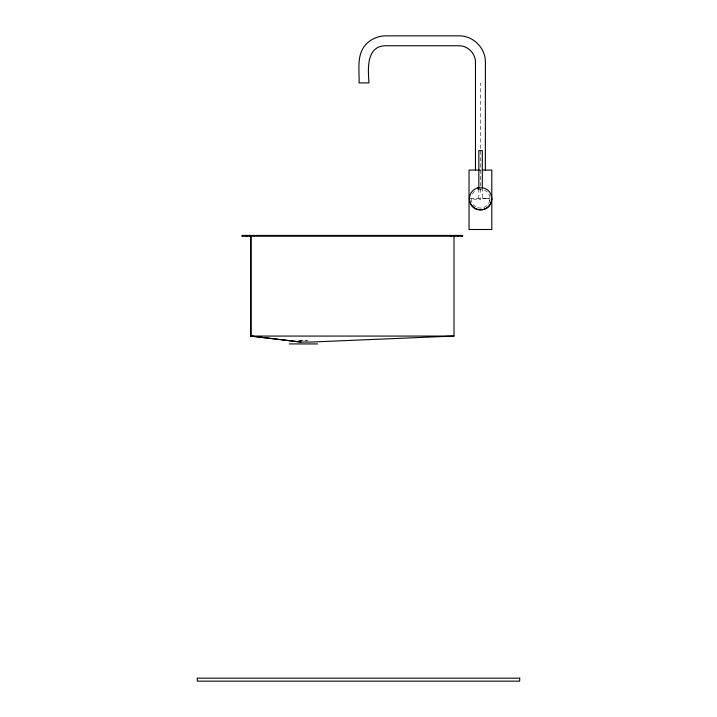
<?xml version="1.0" encoding="UTF-8"?>
<svg xmlns="http://www.w3.org/2000/svg" width="717" height="717" viewBox="0 0 717 717"><rect width="100%" height="100%" fill="white"/><g stroke="black" fill="none" stroke-linecap="round" stroke-linejoin="round"><path stroke-width="0.54" stroke-dasharray="3.58 2.69" d="M480.489 192.344L480.417 83.145M475.909 206.872A9.411 9.411 0 0 1 471.15 198.752L471.454 196.315M480.704 197.534L480.408 199.846L471.15 198.752M489.657 201.065L489.962 198.627L469.411 198.69M480.408 170.063L481.089 170.063M482.299 187.773L482.299 198.69M478.831 188.867L478.831 198.69M478.06 189.62A9.411 9.411 0 0 1 489.935 199.443A9.411 9.411 0 0 1 476.635 207.24M472.378 194.038A9.411 9.411 0 0 1 477.28 189.871M299.733 340.548A14.053 1.846 0 0 1 307.055 340.548M298.415 340.423A9.913 1.3 0 0 1 310.452 340.629M483.115 197.838L483.007 198.672L488.716 198.636L483.115 197.838"/><path stroke-width="1.08" d="M453.986 235.436L453.986 336.067L309.843 342.09L300.961 342.063L250.565 336.067L250.565 235.436M251.147 236.216L251.147 336.067L300.961 342.063M475.47 170.063L475.47 62.424C475.622 53.443 467.78 45.601 458.799 45.754L385.656 45.754C366.02 45.951 367.973 69.459 368.995 82.894L359.083 82.894C359.513 69.701 356.152 53.847 366.745 43.504C371.72 38.843 378.182 36.047 385.011 35.85L459.454 35.85C473.265 35.859 485.364 47.958 485.373 61.77L485.373 170.063M478.831 187.773L478.848 150.651L482.317 150.651L482.299 187.773M477.621 187.944L483.392 187.908A11.14 11.14 0 0 1 489.37 205.537A11.14 11.14 0 0 1 470.809 204.04A11.14 11.14 0 0 1 479.539 187.594M479.458 170.063L469.026 170.063L469.026 229.494L491.808 229.494L491.808 170.063L482.326 170.063M491.701 198.69L491.701 198.69A11.678 11.14 45.5 0 1 480.56 209.83A11.678 11.149 -45 0 1 469.411 198.69L469.411 198.77M250.565 336.067L453.986 336.067M289.265 343.927L317.568 343.927M289.265 340.665L289.758 340.727M462.053 235.436L462.053 236.216M458.315 235.436L458.306 236.216M457.733 235.436L457.724 236.216M454.587 235.436L454.587 236.216M450.859 235.436L450.85 236.216M254.311 235.436L254.302 236.216M249.964 235.436L249.964 236.216M246.818 235.436L246.827 236.216M246.245 235.436L246.236 236.216M242.498 235.436L242.498 236.216M462.635 235.436L241.925 235.436L241.925 236.216L462.635 236.216L462.635 235.436M519.708 678.174L197.292 678.174L197.292 681.15L519.708 681.15L519.708 678.174"/></g></svg>
